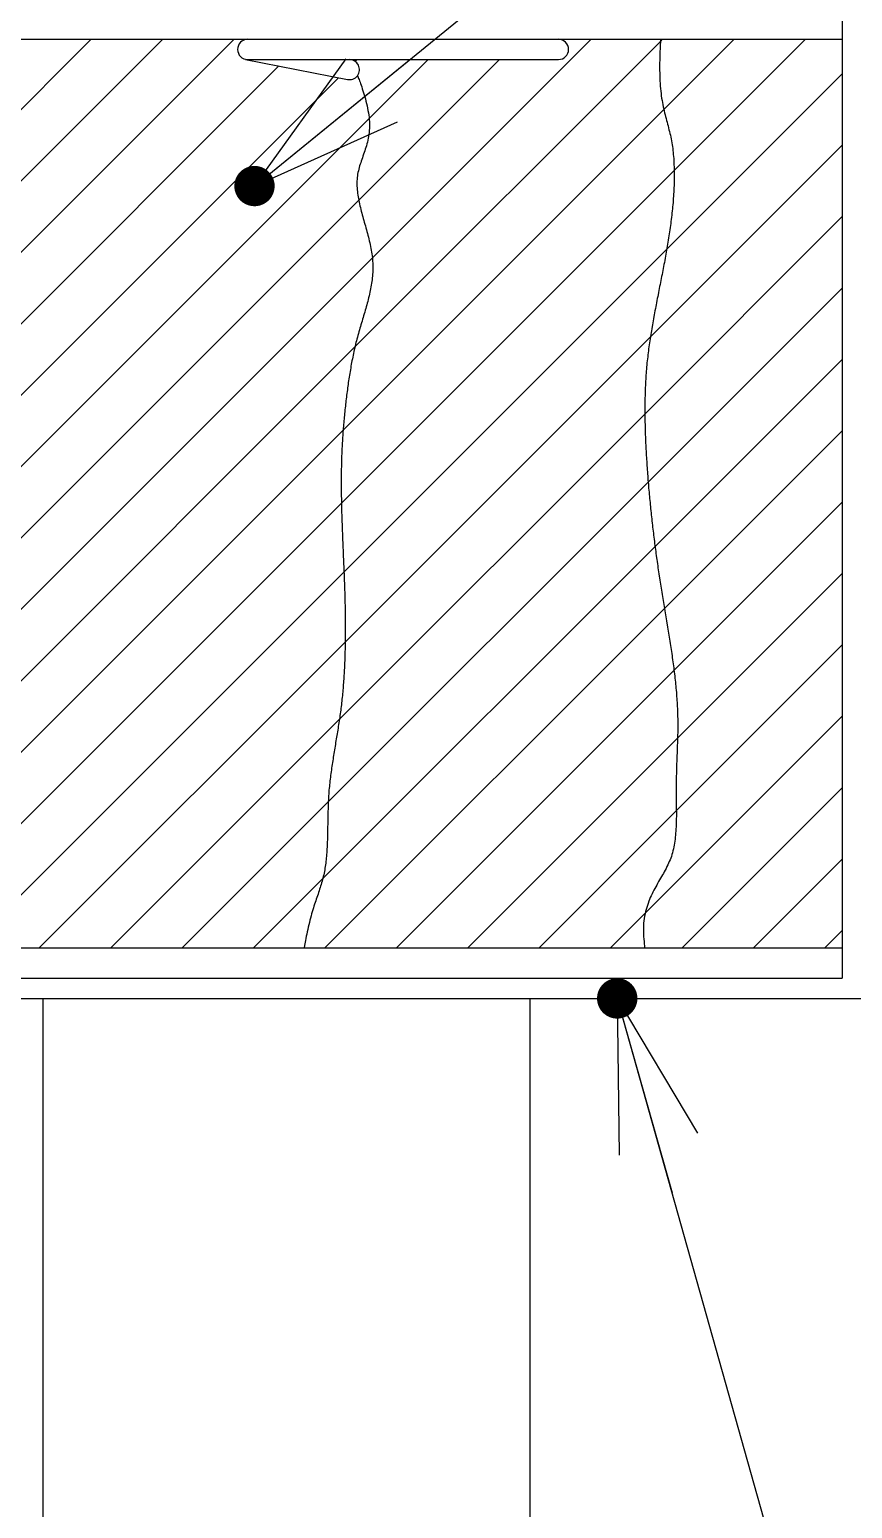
# Model space of a CAD drawing. Extents: x 443 to 1217, y -1921 to -677.
# Drawn here: x 516.97 to 527.82, y -1452.68 to -1433.17 of the extents above; entities that cross this region are included whole.
import ezdxf

# ---------------------------------------------------------------- set-up
doc = ezdxf.new("R2010")
doc.units = 0
doc.header["$MEASUREMENT"] = 0
doc.layers.get('0').update_dxf_attribs({"linetype": 'CONTINUOUS'})
for name, color, linetype in [('2', 2, 'CONTINUOUS'), ('3', 8, 'CONTINUOUS'), ('5', 7, 'CONTINUOUS')]:
    doc.layers.add(name, color=color, linetype=linetype)

msp = doc.modelspace()

# ---------------------------------------------------------------- linework, layer by layer
at = {"color": 7, "linetype": 'Continuous'}
for p, q in [((519.937, -1435.231), (544.072, -1415.57)), ((524.722, -1445.949), (532.905, -1475.014))]:
    msp.add_line(p, q, dxfattribs=at)
at = {"color": 0}
for p, q in [((519.937, -1435.231), (522.003, -1433.548)), ((519.937, -1435.231), (521.148, -1433.554)), ((519.937, -1435.231), (521.825, -1434.384)), ((524.722, -1445.949), (525.779, -1447.727)), ((524.722, -1445.949), (524.748, -1448.017)), ((524.722, -1445.949), (525.444, -1448.513))]:
    msp.add_line(p, q, dxfattribs=at)
at = {"color": 0, "const_width": 0.266}
for points in [[(519.813, -1435.184, 1), (520.062, -1435.278, 1), (519.813, -1435.184)], [(524.733, -1445.816, 1), (524.71, -1446.082, 1), (524.733, -1445.816)]]:
    msp.add_lwpolyline(points, format="xyb", dxfattribs=at)
at = {"layer": '2', "color": 8, "linetype": 'Continuous'}
for p, q in [((513.004, -1438.076), (517.785, -1433.295)), ((513.047, -1438.975), (518.727, -1433.295)), ((513.089, -1439.874), (519.669, -1433.295)), ((521.493, -1436.18), (524.378, -1433.295)), ((525.291, -1433.324), (525.32, -1433.295)), ((525.343, -1434.214), (526.262, -1433.295)), ((525.472, -1435.027), (527.204, -1433.295)), ((521.263, -1437.352), (525.291, -1433.324)), ((513.076, -1440.829), (520.26, -1433.646)), ((521.263, -1433.584), (521.286, -1433.561)), ((521.315, -1435.416), (523.17, -1433.561)), ((521.454, -1434.336), (522.228, -1433.561)), ((513.19, -1441.657), (521.046, -1433.802)), ((525.373, -1436.068), (527.69, -1433.751)), ((521.106, -1438.451), (525.343, -1434.214)), ((513.43, -1442.36), (521.454, -1434.336)), ((525.158, -1437.224), (527.69, -1434.692)), ((521.084, -1439.415), (525.472, -1435.027)), ((513.635, -1443.096), (521.315, -1435.416)), ((525.085, -1438.239), (527.69, -1435.634)), ((513.732, -1443.941), (521.493, -1436.18)), ((521.117, -1440.323), (525.373, -1436.068)), ((525.13, -1439.136), (527.69, -1436.576)), ((513.597, -1445.018), (521.263, -1437.352)), ((521.134, -1441.248), (525.158, -1437.224)), ((525.22, -1439.988), (527.69, -1437.518)), ((521.058, -1442.266), (525.085, -1438.239)), ((514.274, -1445.283), (521.106, -1438.451)), ((525.345, -1440.805), (527.69, -1438.46)), ((520.911, -1443.355), (525.13, -1439.136)), ((515.216, -1445.283), (521.084, -1439.415)), ((525.47, -1441.621), (527.69, -1439.402)), ((520.839, -1444.369), (525.22, -1439.988)), ((516.158, -1445.283), (521.117, -1440.323)), ((525.518, -1442.516), (527.69, -1440.344)), ((520.867, -1445.283), (525.345, -1440.805)), ((517.099, -1445.283), (521.134, -1441.248)), ((525.499, -1443.476), (527.69, -1441.286)), ((521.809, -1445.283), (525.47, -1441.621)), ((518.041, -1445.283), (521.058, -1442.266)), ((525.126, -1444.791), (527.69, -1442.227)), ((522.751, -1445.283), (525.518, -1442.516)), ((525.576, -1445.283), (527.69, -1443.169)), ((518.983, -1445.283), (520.911, -1443.355)), ((523.693, -1445.283), (525.499, -1443.476)), ((526.518, -1445.283), (527.69, -1444.111)), ((519.925, -1445.283), (520.839, -1444.369)), ((524.634, -1445.283), (525.126, -1444.791)), ((527.46, -1445.283), (527.69, -1445.053))]:
    msp.add_line(p, q, dxfattribs=at)
at = {"layer": '3', "color": 3, "linetype": 'Continuous'}
for p, q in [((527.69, -1432.362), (527.69, -1445.683)), ((506.911, -1433.295), (527.69, -1433.295)), ((519.821, -1433.559), (521.163, -1433.825)), ((519.847, -1433.561), (523.947, -1433.561)), ((506.911, -1445.283), (527.69, -1445.283)), ((506.911, -1445.683), (527.69, -1445.683)), ((506.644, -1445.949), (527.956, -1445.949))]:
    msp.add_line(p, q, dxfattribs=at)
at = {"layer": '3', "color": 3}
for p, q in [((525.291, -1433.311), (525.29, -1433.325)), ((525.292, -1433.301), (525.291, -1433.311)), ((525.292, -1433.295), (525.292, -1433.301)), ((525.283, -1433.507), (525.282, -1433.537)), ((525.284, -1433.479), (525.283, -1433.507)), ((525.285, -1433.451), (525.284, -1433.479)), ((525.286, -1433.425), (525.285, -1433.451)), ((525.287, -1433.401), (525.286, -1433.425)), ((525.288, -1433.377), (525.287, -1433.401)), ((525.289, -1433.357), (525.288, -1433.377)), ((525.29, -1433.339), (525.289, -1433.357)), ((525.29, -1433.325), (525.29, -1433.339)), ((525.282, -1433.569), (525.281, -1433.603)), ((525.281, -1433.603), (525.281, -1433.635)), ((525.281, -1433.635), (525.281, -1433.669)), ((525.281, -1433.669), (525.281, -1433.705)), ((525.281, -1433.705), (525.282, -1433.739)), ((525.282, -1433.537), (525.282, -1433.569)), ((521.296, -1433.773), (521.299, -1433.779)), ((521.299, -1433.779), (521.302, -1433.787)), ((521.302, -1433.787), (521.306, -1433.799)), ((521.306, -1433.799), (521.311, -1433.811)), ((521.311, -1433.811), (521.316, -1433.825)), ((521.316, -1433.825), (521.322, -1433.841)), ((521.322, -1433.841), (521.329, -1433.861)), ((521.329, -1433.861), (521.336, -1433.879)), ((521.336, -1433.879), (521.344, -1433.901)), ((521.344, -1433.901), (521.351, -1433.923)), ((525.282, -1433.739), (525.282, -1433.775)), ((525.282, -1433.775), (525.284, -1433.809)), ((525.284, -1433.809), (525.285, -1433.843)), ((525.285, -1433.843), (525.287, -1433.879)), ((525.287, -1433.879), (525.289, -1433.913)), ((521.351, -1433.923), (521.359, -1433.947)), ((521.359, -1433.947), (521.367, -1433.973)), ((521.367, -1433.973), (521.375, -1433.999)), ((521.375, -1433.999), (521.384, -1434.027)), ((521.384, -1434.027), (521.392, -1434.055)), ((521.392, -1434.055), (521.4, -1434.082)), ((521.4, -1434.082), (521.407, -1434.112)), ((525.289, -1433.913), (525.292, -1433.945)), ((525.292, -1433.945), (525.295, -1433.979)), ((525.295, -1433.979), (525.299, -1434.009)), ((525.299, -1434.009), (525.303, -1434.041)), ((525.303, -1434.041), (525.307, -1434.07)), ((525.307, -1434.07), (525.312, -1434.1)), ((521.407, -1434.112), (521.415, -1434.142)), ((521.415, -1434.142), (521.422, -1434.172)), ((521.422, -1434.172), (521.428, -1434.202)), ((521.428, -1434.202), (521.434, -1434.232)), ((521.434, -1434.232), (521.439, -1434.264)), ((521.439, -1434.264), (521.444, -1434.294)), ((521.444, -1434.294), (521.448, -1434.324)), ((525.312, -1434.1), (525.317, -1434.128)), ((525.317, -1434.128), (525.323, -1434.156)), ((525.323, -1434.156), (525.328, -1434.184)), ((525.328, -1434.184), (525.334, -1434.21)), ((525.334, -1434.21), (525.34, -1434.238)), ((525.34, -1434.238), (525.346, -1434.264)), ((525.346, -1434.264), (525.353, -1434.29)), ((525.353, -1434.29), (525.359, -1434.314)), ((521.448, -1434.324), (521.451, -1434.354)), ((521.451, -1434.354), (521.453, -1434.384)), ((521.453, -1434.468), (521.451, -1434.496)), ((521.453, -1434.384), (521.454, -1434.412)), ((521.454, -1434.442), (521.453, -1434.468)), ((521.454, -1434.412), (521.454, -1434.442)), ((525.359, -1434.314), (525.366, -1434.34)), ((525.366, -1434.34), (525.372, -1434.364)), ((525.372, -1434.364), (525.379, -1434.39)), ((525.379, -1434.39), (525.385, -1434.414)), ((525.385, -1434.414), (525.392, -1434.438)), ((525.392, -1434.438), (525.398, -1434.462)), ((525.398, -1434.462), (525.404, -1434.488)), ((525.404, -1434.488), (525.41, -1434.512)), ((521.419, -1434.674), (521.413, -1434.698)), ((521.426, -1434.65), (521.419, -1434.674)), ((521.432, -1434.626), (521.426, -1434.65)), ((521.437, -1434.6), (521.432, -1434.626)), ((521.441, -1434.576), (521.437, -1434.6)), ((521.445, -1434.55), (521.441, -1434.576)), ((521.449, -1434.524), (521.445, -1434.55)), ((521.451, -1434.496), (521.449, -1434.524)), ((525.41, -1434.512), (525.416, -1434.536)), ((525.416, -1434.536), (525.422, -1434.56)), ((525.422, -1434.56), (525.427, -1434.584)), ((525.427, -1434.584), (525.432, -1434.61)), ((525.432, -1434.61), (525.437, -1434.634)), ((525.437, -1434.634), (525.441, -1434.66)), ((525.441, -1434.66), (525.445, -1434.686)), ((521.353, -1434.88), (521.345, -1434.902)), ((521.36, -1434.858), (521.353, -1434.88)), ((521.368, -1434.836), (521.36, -1434.858)), ((521.376, -1434.812), (521.368, -1434.836)), ((521.383, -1434.79), (521.376, -1434.812)), ((521.391, -1434.768), (521.383, -1434.79)), ((521.399, -1434.744), (521.391, -1434.768)), ((521.406, -1434.722), (521.399, -1434.744)), ((521.413, -1434.698), (521.406, -1434.722)), ((525.445, -1434.686), (525.449, -1434.71)), ((525.449, -1434.71), (525.453, -1434.736)), ((525.453, -1434.736), (525.456, -1434.762)), ((525.456, -1434.762), (525.459, -1434.788)), ((525.459, -1434.788), (525.461, -1434.816)), ((525.461, -1434.816), (525.464, -1434.842)), ((525.464, -1434.842), (525.466, -1434.868)), ((525.466, -1434.868), (525.468, -1434.896)), ((521.302, -1435.054), (521.298, -1435.075)), ((521.307, -1435.032), (521.302, -1435.054)), ((521.312, -1435.01), (521.307, -1435.032)), ((521.318, -1434.988), (521.312, -1435.01)), ((521.324, -1434.966), (521.318, -1434.988)), ((521.331, -1434.944), (521.324, -1434.966)), ((521.338, -1434.924), (521.331, -1434.944)), ((521.345, -1434.902), (521.338, -1434.924)), ((525.468, -1434.896), (525.469, -1434.922)), ((525.469, -1434.922), (525.47, -1434.95)), ((525.47, -1434.95), (525.472, -1434.976)), ((525.472, -1434.976), (525.472, -1435.004)), ((525.472, -1435.004), (525.473, -1435.032)), ((525.473, -1435.032), (525.473, -1435.06)), ((525.473, -1435.06), (525.473, -1435.085)), ((521.29, -1435.141), (521.289, -1435.165)), ((521.289, -1435.165), (521.289, -1435.187)), ((521.289, -1435.187), (521.289, -1435.209)), ((521.289, -1435.209), (521.289, -1435.233)), ((521.289, -1435.233), (521.291, -1435.255)), ((521.292, -1435.119), (521.29, -1435.141)), ((521.291, -1435.255), (521.292, -1435.279)), ((521.295, -1435.097), (521.292, -1435.119)), ((521.298, -1435.075), (521.295, -1435.097)), ((525.47, -1435.253), (525.468, -1435.281)), ((525.471, -1435.225), (525.47, -1435.253)), ((525.472, -1435.197), (525.471, -1435.225)), ((525.473, -1435.141), (525.472, -1435.169)), ((525.472, -1435.169), (525.472, -1435.197)), ((525.473, -1435.085), (525.473, -1435.113)), ((525.473, -1435.113), (525.473, -1435.141)), ((521.292, -1435.279), (521.295, -1435.301)), ((521.295, -1435.301), (521.297, -1435.325)), ((521.297, -1435.325), (521.301, -1435.349)), ((521.301, -1435.349), (521.304, -1435.371)), ((521.304, -1435.371), (521.308, -1435.395)), ((521.308, -1435.395), (521.313, -1435.419)), ((521.313, -1435.419), (521.317, -1435.443)), ((521.317, -1435.443), (521.323, -1435.467)), ((525.457, -1435.449), (525.455, -1435.477)), ((525.459, -1435.421), (525.457, -1435.449)), ((525.461, -1435.393), (525.459, -1435.421)), ((525.463, -1435.365), (525.461, -1435.393)), ((525.465, -1435.337), (525.463, -1435.365)), ((525.467, -1435.309), (525.465, -1435.337)), ((525.468, -1435.281), (525.467, -1435.309)), ((521.323, -1435.467), (521.328, -1435.491)), ((521.328, -1435.491), (521.334, -1435.515)), ((521.334, -1435.515), (521.34, -1435.539)), ((521.34, -1435.539), (521.346, -1435.563)), ((521.346, -1435.563), (521.352, -1435.587)), ((521.352, -1435.587), (521.359, -1435.611)), ((521.359, -1435.611), (521.365, -1435.635)), ((521.365, -1435.635), (521.372, -1435.659)), ((521.372, -1435.659), (521.379, -1435.685)), ((525.437, -1435.643), (525.434, -1435.671)), ((525.44, -1435.615), (525.437, -1435.643)), ((525.443, -1435.587), (525.44, -1435.615)), ((525.446, -1435.559), (525.443, -1435.587)), ((525.449, -1435.533), (525.446, -1435.559)), ((525.452, -1435.505), (525.449, -1435.533)), ((525.455, -1435.477), (525.452, -1435.505)), ((521.379, -1435.685), (521.386, -1435.709)), ((521.386, -1435.709), (521.393, -1435.733)), ((521.393, -1435.733), (521.4, -1435.757)), ((521.4, -1435.757), (521.407, -1435.783)), ((521.407, -1435.783), (521.413, -1435.807)), ((521.413, -1435.807), (521.42, -1435.831)), ((521.42, -1435.831), (521.427, -1435.857)), ((525.412, -1435.835), (525.407, -1435.861)), ((525.416, -1435.807), (525.412, -1435.835)), ((525.419, -1435.779), (525.416, -1435.807)), ((525.423, -1435.753), (525.419, -1435.779)), ((525.427, -1435.725), (525.423, -1435.753)), ((525.43, -1435.697), (525.427, -1435.725)), ((525.434, -1435.671), (525.43, -1435.697)), ((521.427, -1435.857), (521.433, -1435.881)), ((521.433, -1435.881), (521.44, -1435.905)), ((521.44, -1435.905), (521.446, -1435.929)), ((521.446, -1435.929), (521.452, -1435.955)), ((521.452, -1435.955), (521.458, -1435.979)), ((521.458, -1435.979), (521.463, -1436.003)), ((521.463, -1436.003), (521.468, -1436.029)), ((521.468, -1436.029), (521.473, -1436.053)), ((525.377, -1436.051), (525.372, -1436.076)), ((525.381, -1436.023), (525.377, -1436.051)), ((525.386, -1435.997), (525.381, -1436.023)), ((525.39, -1435.969), (525.386, -1435.997)), ((525.395, -1435.943), (525.39, -1435.969)), ((525.399, -1435.915), (525.395, -1435.943)), ((525.403, -1435.889), (525.399, -1435.915)), ((525.407, -1435.861), (525.403, -1435.889)), ((521.473, -1436.053), (521.478, -1436.076)), ((521.478, -1436.076), (521.482, -1436.102)), ((521.482, -1436.102), (521.486, -1436.126)), ((521.486, -1436.126), (521.489, -1436.15)), ((521.489, -1436.15), (521.492, -1436.174)), ((521.492, -1436.174), (521.494, -1436.2)), ((521.494, -1436.2), (521.496, -1436.224)), ((521.496, -1436.224), (521.498, -1436.248)), ((525.343, -1436.238), (525.338, -1436.264)), ((525.348, -1436.212), (525.343, -1436.238)), ((525.353, -1436.184), (525.348, -1436.212)), ((525.358, -1436.158), (525.353, -1436.184)), ((525.363, -1436.13), (525.358, -1436.158)), ((525.367, -1436.104), (525.363, -1436.13)), ((525.372, -1436.076), (525.367, -1436.104)), ((521.493, -1436.418), (521.491, -1436.442)), ((521.495, -1436.394), (521.493, -1436.418)), ((521.497, -1436.37), (521.495, -1436.394)), ((521.498, -1436.346), (521.497, -1436.37)), ((521.498, -1436.248), (521.498, -1436.272)), ((521.498, -1436.272), (521.499, -1436.296)), ((521.499, -1436.32), (521.498, -1436.346)), ((521.499, -1436.296), (521.499, -1436.32)), ((525.307, -1436.424), (525.302, -1436.452)), ((525.312, -1436.398), (525.307, -1436.424)), ((525.317, -1436.372), (525.312, -1436.398)), ((525.323, -1436.344), (525.317, -1436.372)), ((525.328, -1436.318), (525.323, -1436.344)), ((525.333, -1436.292), (525.328, -1436.318)), ((525.338, -1436.264), (525.333, -1436.292)), ((521.46, -1436.632), (521.454, -1436.656)), ((521.465, -1436.61), (521.46, -1436.632)), ((521.469, -1436.586), (521.465, -1436.61)), ((521.474, -1436.562), (521.469, -1436.586)), ((521.478, -1436.538), (521.474, -1436.562)), ((521.482, -1436.514), (521.478, -1436.538)), ((521.485, -1436.49), (521.482, -1436.514)), ((521.488, -1436.466), (521.485, -1436.49)), ((521.491, -1436.442), (521.488, -1436.466)), ((525.265, -1436.636), (525.26, -1436.664)), ((525.27, -1436.61), (525.265, -1436.636)), ((525.276, -1436.584), (525.27, -1436.61)), ((525.281, -1436.558), (525.276, -1436.584)), ((525.286, -1436.53), (525.281, -1436.558)), ((525.291, -1436.504), (525.286, -1436.53)), ((525.297, -1436.478), (525.291, -1436.504)), ((525.302, -1436.452), (525.297, -1436.478)), ((521.412, -1436.824), (521.405, -1436.846)), ((521.418, -1436.8), (521.412, -1436.824)), ((521.425, -1436.776), (521.418, -1436.8)), ((521.431, -1436.752), (521.425, -1436.776)), ((521.437, -1436.728), (521.431, -1436.752)), ((521.443, -1436.704), (521.437, -1436.728)), ((521.449, -1436.68), (521.443, -1436.704)), ((521.454, -1436.656), (521.449, -1436.68)), ((525.229, -1436.822), (525.224, -1436.848)), ((525.234, -1436.796), (525.229, -1436.822)), ((525.239, -1436.77), (525.234, -1436.796)), ((525.245, -1436.742), (525.239, -1436.77)), ((525.25, -1436.716), (525.245, -1436.742)), ((525.255, -1436.69), (525.25, -1436.716)), ((525.26, -1436.664), (525.255, -1436.69)), ((521.356, -1437.012), (521.349, -1437.036)), ((521.363, -1436.988), (521.356, -1437.012)), ((521.37, -1436.966), (521.363, -1436.988)), ((521.377, -1436.942), (521.37, -1436.966)), ((521.384, -1436.918), (521.377, -1436.942)), ((521.391, -1436.894), (521.384, -1436.918)), ((521.398, -1436.87), (521.391, -1436.894)), ((521.405, -1436.846), (521.398, -1436.87)), ((525.195, -1437.008), (525.19, -1437.034)), ((525.2, -1436.982), (525.195, -1437.008)), ((525.204, -1436.954), (525.2, -1436.982)), ((525.209, -1436.928), (525.204, -1436.954)), ((525.214, -1436.902), (525.209, -1436.928)), ((525.219, -1436.876), (525.214, -1436.902)), ((525.224, -1436.848), (525.219, -1436.876)), ((521.301, -1437.201), (521.294, -1437.225)), ((521.307, -1437.177), (521.301, -1437.201)), ((521.314, -1437.153), (521.307, -1437.177)), ((521.321, -1437.129), (521.314, -1437.153)), ((521.328, -1437.107), (521.321, -1437.129)), ((521.335, -1437.083), (521.328, -1437.107)), ((521.342, -1437.06), (521.335, -1437.083)), ((521.349, -1437.036), (521.342, -1437.06)), ((525.159, -1437.219), (525.155, -1437.245)), ((525.163, -1437.191), (525.159, -1437.219)), ((525.168, -1437.165), (525.163, -1437.191)), ((525.172, -1437.139), (525.168, -1437.165)), ((525.177, -1437.113), (525.172, -1437.139)), ((525.181, -1437.085), (525.177, -1437.113)), ((525.186, -1437.06), (525.181, -1437.085)), ((525.19, -1437.034), (525.186, -1437.06)), ((521.248, -1437.415), (521.243, -1437.439)), ((521.253, -1437.391), (521.248, -1437.415)), ((521.259, -1437.367), (521.253, -1437.391)), ((521.264, -1437.343), (521.259, -1437.367)), ((521.27, -1437.319), (521.264, -1437.343)), ((521.276, -1437.297), (521.27, -1437.319)), ((521.282, -1437.273), (521.276, -1437.297)), ((521.288, -1437.249), (521.282, -1437.273)), ((521.294, -1437.225), (521.288, -1437.249)), ((525.133, -1437.405), (525.129, -1437.431)), ((525.136, -1437.377), (525.133, -1437.405)), ((525.14, -1437.351), (525.136, -1437.377)), ((525.144, -1437.325), (525.14, -1437.351)), ((525.147, -1437.299), (525.144, -1437.325)), ((525.151, -1437.271), (525.147, -1437.299)), ((525.155, -1437.245), (525.151, -1437.271)), ((521.21, -1437.607), (521.206, -1437.631)), ((521.214, -1437.583), (521.21, -1437.607)), ((521.219, -1437.559), (521.214, -1437.583)), ((521.223, -1437.535), (521.219, -1437.559)), ((521.228, -1437.511), (521.223, -1437.535)), ((521.233, -1437.487), (521.228, -1437.511)), ((521.238, -1437.463), (521.233, -1437.487)), ((521.243, -1437.439), (521.238, -1437.463)), ((525.112, -1437.591), (525.109, -1437.619)), ((525.114, -1437.565), (525.112, -1437.591)), ((525.117, -1437.539), (525.114, -1437.565)), ((525.12, -1437.511), (525.117, -1437.539)), ((525.123, -1437.485), (525.12, -1437.511)), ((525.126, -1437.457), (525.123, -1437.485)), ((525.129, -1437.431), (525.126, -1437.457)), ((521.179, -1437.799), (521.175, -1437.823)), ((521.182, -1437.775), (521.179, -1437.799)), ((521.186, -1437.751), (521.182, -1437.775)), ((521.19, -1437.727), (521.186, -1437.751)), ((521.194, -1437.703), (521.19, -1437.727)), ((521.198, -1437.679), (521.194, -1437.703)), ((521.202, -1437.655), (521.198, -1437.679)), ((521.206, -1437.631), (521.202, -1437.655)), ((525.095, -1437.807), (525.094, -1437.833)), ((525.097, -1437.779), (525.095, -1437.807)), ((525.099, -1437.753), (525.097, -1437.779)), ((525.1, -1437.725), (525.099, -1437.753)), ((525.102, -1437.699), (525.1, -1437.725)), ((525.105, -1437.673), (525.102, -1437.699)), ((525.107, -1437.645), (525.105, -1437.673)), ((525.109, -1437.619), (525.107, -1437.645)), ((521.153, -1437.991), (521.15, -1438.015)), ((521.156, -1437.967), (521.153, -1437.991)), ((521.159, -1437.943), (521.156, -1437.967)), ((521.162, -1437.919), (521.159, -1437.943)), ((521.165, -1437.895), (521.162, -1437.919)), ((521.168, -1437.871), (521.165, -1437.895)), ((521.172, -1437.847), (521.168, -1437.871)), ((521.175, -1437.823), (521.172, -1437.847)), ((525.088, -1437.997), (525.087, -1438.023)), ((525.089, -1437.943), (525.088, -1437.969)), ((525.088, -1437.969), (525.088, -1437.997)), ((525.09, -1437.915), (525.089, -1437.943)), ((525.091, -1437.887), (525.09, -1437.915)), ((525.093, -1437.861), (525.091, -1437.887)), ((525.094, -1437.833), (525.093, -1437.861)), ((521.13, -1438.184), (521.128, -1438.208)), ((521.133, -1438.158), (521.13, -1438.184)), ((521.136, -1438.134), (521.133, -1438.158)), ((521.138, -1438.11), (521.136, -1438.134)), ((521.141, -1438.086), (521.138, -1438.11)), ((521.144, -1438.063), (521.141, -1438.086)), ((521.147, -1438.039), (521.144, -1438.063)), ((521.15, -1438.015), (521.147, -1438.039)), ((525.086, -1438.104), (525.085, -1438.132)), ((525.085, -1438.132), (525.085, -1438.158)), ((525.085, -1438.158), (525.085, -1438.186)), ((525.085, -1438.186), (525.085, -1438.212)), ((525.087, -1438.023), (525.086, -1438.051)), ((525.086, -1438.051), (525.086, -1438.077)), ((525.086, -1438.077), (525.086, -1438.104)), ((521.112, -1438.378), (521.11, -1438.402)), ((521.114, -1438.352), (521.112, -1438.378)), ((521.116, -1438.328), (521.114, -1438.352)), ((521.118, -1438.304), (521.116, -1438.328)), ((521.121, -1438.28), (521.118, -1438.304)), ((521.123, -1438.256), (521.121, -1438.28)), ((521.125, -1438.232), (521.123, -1438.256)), ((521.128, -1438.208), (521.125, -1438.232)), ((525.085, -1438.212), (525.085, -1438.24)), ((525.085, -1438.24), (525.086, -1438.268)), ((525.086, -1438.268), (525.086, -1438.294)), ((525.086, -1438.294), (525.086, -1438.322)), ((525.086, -1438.322), (525.087, -1438.348)), ((525.087, -1438.348), (525.088, -1438.376)), ((525.088, -1438.376), (525.088, -1438.404)), ((521.098, -1438.572), (521.096, -1438.596)), ((521.099, -1438.548), (521.098, -1438.572)), ((521.101, -1438.522), (521.099, -1438.548)), ((521.103, -1438.498), (521.101, -1438.522)), ((521.104, -1438.474), (521.103, -1438.498)), ((521.106, -1438.45), (521.104, -1438.474)), ((521.108, -1438.426), (521.106, -1438.45)), ((521.11, -1438.402), (521.108, -1438.426)), ((525.088, -1438.404), (525.089, -1438.43)), ((525.089, -1438.43), (525.09, -1438.458)), ((525.09, -1438.458), (525.091, -1438.486)), ((525.091, -1438.486), (525.092, -1438.512)), ((525.092, -1438.512), (525.093, -1438.54)), ((525.093, -1438.54), (525.094, -1438.566)), ((525.094, -1438.566), (525.095, -1438.594)), ((521.088, -1438.766), (521.087, -1438.79)), ((521.089, -1438.742), (521.088, -1438.766)), ((521.09, -1438.718), (521.089, -1438.742)), ((521.091, -1438.694), (521.09, -1438.718)), ((521.092, -1438.668), (521.091, -1438.694)), ((521.093, -1438.644), (521.092, -1438.668)), ((521.095, -1438.62), (521.093, -1438.644)), ((521.096, -1438.596), (521.095, -1438.62)), ((525.095, -1438.594), (525.096, -1438.622)), ((525.096, -1438.622), (525.097, -1438.648)), ((525.097, -1438.648), (525.099, -1438.676)), ((525.099, -1438.676), (525.1, -1438.704)), ((525.1, -1438.704), (525.102, -1438.73)), ((525.102, -1438.73), (525.103, -1438.758)), ((525.103, -1438.758), (525.105, -1438.784)), ((521.083, -1438.936), (521.082, -1438.96)), ((521.082, -1438.96), (521.082, -1438.984)), ((521.084, -1438.888), (521.083, -1438.912)), ((521.083, -1438.912), (521.083, -1438.936)), ((521.085, -1438.864), (521.084, -1438.888)), ((521.086, -1438.814), (521.085, -1438.84)), ((521.085, -1438.84), (521.085, -1438.864)), ((521.087, -1438.79), (521.086, -1438.814)), ((525.105, -1438.784), (525.106, -1438.812)), ((525.106, -1438.812), (525.108, -1438.84)), ((525.108, -1438.84), (525.11, -1438.866)), ((525.11, -1438.866), (525.112, -1438.894)), ((525.112, -1438.894), (525.113, -1438.92)), ((525.113, -1438.92), (525.115, -1438.948)), ((525.115, -1438.948), (525.117, -1438.974)), ((525.117, -1438.974), (525.119, -1439.002)), ((521.082, -1439.01), (521.081, -1439.034)), ((521.081, -1439.034), (521.081, -1439.058)), ((521.081, -1439.058), (521.081, -1439.082)), ((521.081, -1439.082), (521.081, -1439.105)), ((521.081, -1439.105), (521.081, -1439.129)), ((521.081, -1439.129), (521.081, -1439.153)), ((521.081, -1439.153), (521.081, -1439.179)), ((521.082, -1438.984), (521.082, -1439.01)), ((525.119, -1439.002), (525.121, -1439.03)), ((525.121, -1439.03), (525.123, -1439.056)), ((525.123, -1439.056), (525.125, -1439.084)), ((525.125, -1439.084), (525.127, -1439.109)), ((525.127, -1439.109), (525.13, -1439.137)), ((525.13, -1439.137), (525.132, -1439.163)), ((525.132, -1439.163), (525.134, -1439.191)), ((521.081, -1439.179), (521.081, -1439.203)), ((521.081, -1439.203), (521.081, -1439.227)), ((521.081, -1439.227), (521.081, -1439.251)), ((521.081, -1439.251), (521.082, -1439.275)), ((521.082, -1439.275), (521.082, -1439.299)), ((521.082, -1439.299), (521.082, -1439.325)), ((521.082, -1439.325), (521.083, -1439.349)), ((521.083, -1439.349), (521.083, -1439.373)), ((525.134, -1439.191), (525.136, -1439.217)), ((525.136, -1439.217), (525.139, -1439.245)), ((525.139, -1439.245), (525.141, -1439.271)), ((525.141, -1439.271), (525.143, -1439.299)), ((525.143, -1439.299), (525.146, -1439.325)), ((525.146, -1439.325), (525.148, -1439.353)), ((525.148, -1439.353), (525.151, -1439.379)), ((521.083, -1439.373), (521.084, -1439.397)), ((521.084, -1439.397), (521.084, -1439.421)), ((521.084, -1439.421), (521.085, -1439.445)), ((521.085, -1439.445), (521.085, -1439.469)), ((521.085, -1439.469), (521.086, -1439.495)), ((521.086, -1439.495), (521.087, -1439.519)), ((521.087, -1439.519), (521.087, -1439.543)), ((521.087, -1439.543), (521.088, -1439.567)), ((525.151, -1439.379), (525.154, -1439.407)), ((525.154, -1439.407), (525.156, -1439.433)), ((525.156, -1439.433), (525.159, -1439.461)), ((525.159, -1439.461), (525.162, -1439.487)), ((525.162, -1439.487), (525.164, -1439.515)), ((525.164, -1439.515), (525.167, -1439.541)), ((525.167, -1439.541), (525.17, -1439.569)), ((521.088, -1439.567), (521.089, -1439.591)), ((521.089, -1439.591), (521.089, -1439.615)), ((521.089, -1439.615), (521.09, -1439.639)), ((521.09, -1439.639), (521.091, -1439.665)), ((521.091, -1439.665), (521.092, -1439.689)), ((521.092, -1439.689), (521.093, -1439.713)), ((521.093, -1439.713), (521.094, -1439.737)), ((521.094, -1439.737), (521.094, -1439.761)), ((525.17, -1439.569), (525.173, -1439.595)), ((525.173, -1439.595), (525.176, -1439.623)), ((525.176, -1439.623), (525.179, -1439.649)), ((525.179, -1439.649), (525.182, -1439.677)), ((525.182, -1439.677), (525.185, -1439.703)), ((525.185, -1439.703), (525.188, -1439.731)), ((525.188, -1439.731), (525.191, -1439.757)), ((525.191, -1439.757), (525.194, -1439.785)), ((521.094, -1439.761), (521.095, -1439.785)), ((521.095, -1439.785), (521.096, -1439.811)), ((521.096, -1439.811), (521.097, -1439.835)), ((521.097, -1439.835), (521.098, -1439.859)), ((521.098, -1439.859), (521.099, -1439.883)), ((521.099, -1439.883), (521.1, -1439.907)), ((521.1, -1439.907), (521.101, -1439.931)), ((521.101, -1439.931), (521.102, -1439.957)), ((525.194, -1439.785), (525.198, -1439.811)), ((525.198, -1439.811), (525.201, -1439.839)), ((525.201, -1439.839), (525.204, -1439.865)), ((525.204, -1439.865), (525.208, -1439.891)), ((525.208, -1439.891), (525.211, -1439.919)), ((525.211, -1439.919), (525.214, -1439.945)), ((525.214, -1439.945), (525.218, -1439.973)), ((521.102, -1439.957), (521.103, -1439.981)), ((521.103, -1439.981), (521.104, -1440.005)), ((521.104, -1440.005), (521.105, -1440.029)), ((521.105, -1440.029), (521.106, -1440.053)), ((521.106, -1440.053), (521.107, -1440.077)), ((521.107, -1440.077), (521.108, -1440.102)), ((521.108, -1440.102), (521.109, -1440.126)), ((521.109, -1440.126), (521.11, -1440.15)), ((525.218, -1439.973), (525.221, -1439.999)), ((525.221, -1439.999), (525.225, -1440.027)), ((525.225, -1440.027), (525.229, -1440.053)), ((525.229, -1440.053), (525.232, -1440.081)), ((525.232, -1440.081), (525.236, -1440.106)), ((525.236, -1440.106), (525.24, -1440.134)), ((525.24, -1440.134), (525.243, -1440.16)), ((521.11, -1440.15), (521.111, -1440.174)), ((521.111, -1440.174), (521.112, -1440.198)), ((521.112, -1440.198), (521.113, -1440.224)), ((521.113, -1440.224), (521.114, -1440.248)), ((521.114, -1440.248), (521.115, -1440.272)), ((521.115, -1440.272), (521.116, -1440.296)), ((521.116, -1440.296), (521.117, -1440.32)), ((521.117, -1440.32), (521.118, -1440.344)), ((525.243, -1440.16), (525.247, -1440.186)), ((525.247, -1440.186), (525.251, -1440.214)), ((525.251, -1440.214), (525.255, -1440.24)), ((525.255, -1440.24), (525.259, -1440.268)), ((525.259, -1440.268), (525.263, -1440.294)), ((525.263, -1440.294), (525.267, -1440.322)), ((525.267, -1440.322), (525.271, -1440.348)), ((521.118, -1440.344), (521.119, -1440.37)), ((521.119, -1440.37), (521.12, -1440.394)), ((521.12, -1440.394), (521.121, -1440.418)), ((521.121, -1440.418), (521.122, -1440.442)), ((521.122, -1440.442), (521.123, -1440.466)), ((521.123, -1440.466), (521.124, -1440.492)), ((521.124, -1440.492), (521.125, -1440.516)), ((521.125, -1440.516), (521.126, -1440.54)), ((525.271, -1440.348), (525.275, -1440.376)), ((525.275, -1440.376), (525.279, -1440.402)), ((525.279, -1440.402), (525.283, -1440.43)), ((525.283, -1440.43), (525.287, -1440.456)), ((525.287, -1440.456), (525.292, -1440.484)), ((525.292, -1440.484), (525.296, -1440.51)), ((525.296, -1440.51), (525.3, -1440.536)), ((525.3, -1440.536), (525.305, -1440.564)), ((521.126, -1440.54), (521.126, -1440.564)), ((521.126, -1440.564), (521.127, -1440.588)), ((521.127, -1440.588), (521.128, -1440.614)), ((521.128, -1440.614), (521.129, -1440.638)), ((521.129, -1440.638), (521.129, -1440.662)), ((521.129, -1440.662), (521.13, -1440.686)), ((521.13, -1440.686), (521.13, -1440.712)), ((521.13, -1440.712), (521.131, -1440.736)), ((525.305, -1440.564), (525.309, -1440.59)), ((525.309, -1440.59), (525.313, -1440.618)), ((525.313, -1440.618), (525.318, -1440.644)), ((525.318, -1440.644), (525.322, -1440.672)), ((525.322, -1440.672), (525.327, -1440.698)), ((525.327, -1440.698), (525.331, -1440.726)), ((525.331, -1440.726), (525.336, -1440.752)), ((521.131, -1440.736), (521.132, -1440.76)), ((521.132, -1440.76), (521.132, -1440.784)), ((521.132, -1440.784), (521.133, -1440.808)), ((521.133, -1440.808), (521.133, -1440.834)), ((521.133, -1440.834), (521.133, -1440.858)), ((521.133, -1440.858), (521.134, -1440.882)), ((521.134, -1440.882), (521.134, -1440.906)), ((521.134, -1440.906), (521.134, -1440.932)), ((525.336, -1440.752), (525.34, -1440.78)), ((525.34, -1440.78), (525.345, -1440.806)), ((525.345, -1440.806), (525.349, -1440.834)), ((525.349, -1440.834), (525.354, -1440.86)), ((525.354, -1440.86), (525.359, -1440.888)), ((525.359, -1440.888), (525.363, -1440.914)), ((525.363, -1440.914), (525.368, -1440.942)), ((521.134, -1440.932), (521.135, -1440.956)), ((521.135, -1440.956), (521.135, -1440.98)), ((521.135, -1440.98), (521.135, -1441.004)), ((521.135, -1441.004), (521.135, -1441.03)), ((521.135, -1441.03), (521.135, -1441.054)), ((521.135, -1441.054), (521.135, -1441.078)), ((521.135, -1441.078), (521.135, -1441.101)), ((521.135, -1441.101), (521.135, -1441.127)), ((525.368, -1440.942), (525.372, -1440.968)), ((525.372, -1440.968), (525.377, -1440.996)), ((525.377, -1440.996), (525.381, -1441.022)), ((525.381, -1441.022), (525.386, -1441.05)), ((525.386, -1441.05), (525.39, -1441.076)), ((525.39, -1441.076), (525.394, -1441.103)), ((525.394, -1441.103), (525.399, -1441.129)), ((521.134, -1441.273), (521.133, -1441.297)), ((521.133, -1441.297), (521.133, -1441.321)), ((521.135, -1441.199), (521.134, -1441.223)), ((521.134, -1441.223), (521.134, -1441.249)), ((521.134, -1441.249), (521.134, -1441.273)), ((521.135, -1441.127), (521.135, -1441.151)), ((521.135, -1441.151), (521.135, -1441.175)), ((521.135, -1441.175), (521.135, -1441.199)), ((525.399, -1441.129), (525.403, -1441.157)), ((525.403, -1441.157), (525.408, -1441.183)), ((525.408, -1441.183), (525.412, -1441.211)), ((525.412, -1441.211), (525.416, -1441.237)), ((525.416, -1441.237), (525.42, -1441.265)), ((525.42, -1441.265), (525.425, -1441.291)), ((525.425, -1441.291), (525.429, -1441.319)), ((521.127, -1441.493), (521.126, -1441.517)), ((521.128, -1441.469), (521.127, -1441.493)), ((521.129, -1441.443), (521.128, -1441.469)), ((521.13, -1441.419), (521.129, -1441.443)), ((521.131, -1441.395), (521.13, -1441.419)), ((521.132, -1441.347), (521.131, -1441.371)), ((521.131, -1441.371), (521.131, -1441.395)), ((521.133, -1441.321), (521.132, -1441.347)), ((525.429, -1441.319), (525.433, -1441.345)), ((525.433, -1441.345), (525.437, -1441.373)), ((525.437, -1441.373), (525.441, -1441.399)), ((525.441, -1441.399), (525.445, -1441.427)), ((525.445, -1441.427), (525.448, -1441.453)), ((525.448, -1441.453), (525.452, -1441.481)), ((525.452, -1441.481), (525.456, -1441.507)), ((525.456, -1441.507), (525.459, -1441.533)), ((521.117, -1441.687), (521.116, -1441.711)), ((521.119, -1441.663), (521.117, -1441.687)), ((521.12, -1441.639), (521.119, -1441.663)), ((521.122, -1441.615), (521.12, -1441.639)), ((521.123, -1441.591), (521.122, -1441.615)), ((521.124, -1441.565), (521.123, -1441.591)), ((521.125, -1441.541), (521.124, -1441.565)), ((521.126, -1441.517), (521.125, -1441.541)), ((525.459, -1441.533), (525.463, -1441.561)), ((525.463, -1441.561), (525.466, -1441.587)), ((525.466, -1441.587), (525.47, -1441.615)), ((525.47, -1441.615), (525.473, -1441.641)), ((525.473, -1441.641), (525.476, -1441.669)), ((525.476, -1441.669), (525.479, -1441.695)), ((525.479, -1441.695), (525.482, -1441.723)), ((521.103, -1441.881), (521.101, -1441.905)), ((521.105, -1441.857), (521.103, -1441.881)), ((521.107, -1441.833), (521.105, -1441.857)), ((521.109, -1441.809), (521.107, -1441.833)), ((521.111, -1441.785), (521.109, -1441.809)), ((521.113, -1441.761), (521.111, -1441.785)), ((521.114, -1441.735), (521.113, -1441.761)), ((521.116, -1441.711), (521.114, -1441.735)), ((525.482, -1441.723), (525.485, -1441.749)), ((525.485, -1441.749), (525.488, -1441.777)), ((525.488, -1441.777), (525.491, -1441.803)), ((525.491, -1441.803), (525.494, -1441.831)), ((525.494, -1441.831), (525.496, -1441.857)), ((525.496, -1441.857), (525.498, -1441.883)), ((525.498, -1441.883), (525.501, -1441.911)), ((521.08, -1442.099), (521.078, -1442.122)), ((521.083, -1442.075), (521.08, -1442.099)), ((521.086, -1442.051), (521.083, -1442.075)), ((521.089, -1442.027), (521.086, -1442.051)), ((521.091, -1442.001), (521.089, -1442.027)), ((521.094, -1441.977), (521.091, -1442.001)), ((521.096, -1441.953), (521.094, -1441.977)), ((521.099, -1441.929), (521.096, -1441.953)), ((521.101, -1441.905), (521.099, -1441.929)), ((525.501, -1441.911), (525.503, -1441.937)), ((525.503, -1441.937), (525.505, -1441.965)), ((525.505, -1441.965), (525.507, -1441.991)), ((525.507, -1441.991), (525.509, -1442.019)), ((525.509, -1442.019), (525.51, -1442.045)), ((525.51, -1442.045), (525.512, -1442.071)), ((525.512, -1442.071), (525.513, -1442.099)), ((525.513, -1442.099), (525.515, -1442.124)), ((521.055, -1442.288), (521.051, -1442.312)), ((521.058, -1442.264), (521.055, -1442.288)), ((521.062, -1442.24), (521.058, -1442.264)), ((521.065, -1442.216), (521.062, -1442.24)), ((521.068, -1442.194), (521.065, -1442.216)), ((521.071, -1442.17), (521.068, -1442.194)), ((521.075, -1442.146), (521.071, -1442.17)), ((521.078, -1442.122), (521.075, -1442.146)), ((525.515, -1442.124), (525.516, -1442.152)), ((525.516, -1442.152), (525.517, -1442.178)), ((525.517, -1442.178), (525.518, -1442.204)), ((525.518, -1442.204), (525.518, -1442.232)), ((525.518, -1442.232), (525.519, -1442.258)), ((525.519, -1442.258), (525.519, -1442.286)), ((525.519, -1442.286), (525.52, -1442.312)), ((521.024, -1442.48), (521.02, -1442.502)), ((521.028, -1442.456), (521.024, -1442.48)), ((521.032, -1442.432), (521.028, -1442.456)), ((521.036, -1442.408), (521.032, -1442.432)), ((521.04, -1442.384), (521.036, -1442.408)), ((521.043, -1442.36), (521.04, -1442.384)), ((521.047, -1442.336), (521.043, -1442.36)), ((521.051, -1442.312), (521.047, -1442.336)), ((525.519, -1442.446), (525.518, -1442.472)), ((525.518, -1442.472), (525.518, -1442.5)), ((525.52, -1442.366), (525.519, -1442.392)), ((525.519, -1442.392), (525.519, -1442.42)), ((525.519, -1442.42), (525.519, -1442.446)), ((525.52, -1442.312), (525.52, -1442.338)), ((525.52, -1442.338), (525.52, -1442.366)), ((520.992, -1442.67), (520.988, -1442.694)), ((520.996, -1442.646), (520.992, -1442.67)), ((521, -1442.622), (520.996, -1442.646)), ((521.004, -1442.598), (521, -1442.622)), ((521.008, -1442.574), (521.004, -1442.598)), ((521.012, -1442.55), (521.008, -1442.574)), ((521.016, -1442.526), (521.012, -1442.55)), ((521.02, -1442.502), (521.016, -1442.526)), ((525.513, -1442.66), (525.512, -1442.688)), ((525.514, -1442.634), (525.513, -1442.66)), ((525.515, -1442.58), (525.514, -1442.606)), ((525.514, -1442.606), (525.514, -1442.634)), ((525.516, -1442.552), (525.515, -1442.58)), ((525.517, -1442.526), (525.516, -1442.552)), ((525.518, -1442.5), (525.517, -1442.526)), ((520.961, -1442.862), (520.958, -1442.886)), ((520.965, -1442.838), (520.961, -1442.862)), ((520.969, -1442.814), (520.965, -1442.838)), ((520.973, -1442.79), (520.969, -1442.814)), ((520.976, -1442.766), (520.973, -1442.79)), ((520.98, -1442.742), (520.976, -1442.766)), ((520.984, -1442.718), (520.98, -1442.742)), ((520.988, -1442.694), (520.984, -1442.718)), ((525.504, -1442.876), (525.503, -1442.904)), ((525.505, -1442.85), (525.504, -1442.876)), ((525.506, -1442.822), (525.505, -1442.85)), ((525.507, -1442.796), (525.506, -1442.822)), ((525.508, -1442.768), (525.507, -1442.796)), ((525.509, -1442.742), (525.508, -1442.768)), ((525.511, -1442.714), (525.509, -1442.742)), ((525.512, -1442.688), (525.511, -1442.714)), ((520.935, -1443.056), (520.932, -1443.08)), ((520.938, -1443.032), (520.935, -1443.056)), ((520.941, -1443.006), (520.938, -1443.032)), ((520.944, -1442.982), (520.941, -1443.006)), ((520.948, -1442.958), (520.944, -1442.982)), ((520.951, -1442.934), (520.948, -1442.958)), ((520.954, -1442.91), (520.951, -1442.934)), ((520.958, -1442.886), (520.954, -1442.91)), ((525.499, -1443.07), (525.498, -1443.096)), ((525.5, -1443.014), (525.499, -1443.042)), ((525.499, -1443.042), (525.499, -1443.07)), ((525.501, -1442.986), (525.5, -1443.014)), ((525.502, -1442.958), (525.501, -1442.986)), ((525.503, -1442.904), (525.502, -1442.932)), ((525.502, -1442.932), (525.502, -1442.958)), ((520.916, -1443.251), (520.915, -1443.277)), ((520.918, -1443.227), (520.916, -1443.251)), ((520.92, -1443.203), (520.918, -1443.227)), ((520.922, -1443.177), (520.92, -1443.203)), ((520.925, -1443.153), (520.922, -1443.177)), ((520.927, -1443.129), (520.925, -1443.153)), ((520.93, -1443.104), (520.927, -1443.129)), ((520.932, -1443.08), (520.93, -1443.104)), ((525.498, -1443.096), (525.498, -1443.123)), ((525.498, -1443.123), (525.498, -1443.151)), ((525.498, -1443.151), (525.498, -1443.179)), ((525.498, -1443.179), (525.498, -1443.207)), ((525.498, -1443.207), (525.498, -1443.235)), ((525.498, -1443.235), (525.498, -1443.263)), ((525.498, -1443.263), (525.498, -1443.293)), ((520.907, -1443.453), (520.906, -1443.479)), ((520.908, -1443.429), (520.907, -1443.453)), ((520.909, -1443.403), (520.908, -1443.429)), ((520.91, -1443.377), (520.909, -1443.403)), ((520.911, -1443.353), (520.91, -1443.377)), ((520.912, -1443.327), (520.911, -1443.353)), ((520.913, -1443.303), (520.912, -1443.327)), ((520.915, -1443.277), (520.913, -1443.303)), ((525.498, -1443.293), (525.499, -1443.321)), ((525.499, -1443.321), (525.499, -1443.349)), ((525.499, -1443.349), (525.499, -1443.377)), ((525.499, -1443.377), (525.5, -1443.405)), ((525.5, -1443.405), (525.5, -1443.433)), ((525.5, -1443.433), (525.5, -1443.463)), ((525.5, -1443.463), (525.501, -1443.491)), ((520.903, -1443.655), (520.902, -1443.681)), ((520.904, -1443.605), (520.903, -1443.631)), ((520.903, -1443.631), (520.903, -1443.655)), ((520.905, -1443.555), (520.904, -1443.579)), ((520.904, -1443.579), (520.904, -1443.605)), ((520.906, -1443.503), (520.905, -1443.529)), ((520.905, -1443.529), (520.905, -1443.555)), ((520.906, -1443.479), (520.906, -1443.503)), ((525.499, -1443.659), (525.497, -1443.685)), ((525.5, -1443.603), (525.499, -1443.631)), ((525.499, -1443.631), (525.499, -1443.659)), ((525.501, -1443.547), (525.5, -1443.575)), ((525.5, -1443.575), (525.5, -1443.603)), ((525.501, -1443.491), (525.501, -1443.519)), ((525.501, -1443.519), (525.501, -1443.547)), ((520.899, -1443.855), (520.898, -1443.881)), ((520.9, -1443.807), (520.899, -1443.831)), ((520.899, -1443.831), (520.899, -1443.855)), ((520.901, -1443.781), (520.9, -1443.807)), ((520.902, -1443.731), (520.901, -1443.757)), ((520.901, -1443.757), (520.901, -1443.781)), ((520.902, -1443.681), (520.902, -1443.707)), ((520.902, -1443.707), (520.902, -1443.731)), ((525.484, -1443.847), (525.481, -1443.873)), ((525.487, -1443.821), (525.484, -1443.847)), ((525.49, -1443.795), (525.487, -1443.821)), ((525.492, -1443.767), (525.49, -1443.795)), ((525.494, -1443.741), (525.492, -1443.767)), ((525.496, -1443.713), (525.494, -1443.741)), ((525.497, -1443.685), (525.496, -1443.713)), ((520.888, -1444.049), (520.887, -1444.073)), ((520.89, -1444.025), (520.888, -1444.049)), ((520.892, -1444.001), (520.89, -1444.025)), ((520.893, -1443.977), (520.892, -1444.001)), ((520.895, -1443.953), (520.893, -1443.977)), ((520.896, -1443.929), (520.895, -1443.953)), ((520.897, -1443.905), (520.896, -1443.929)), ((520.898, -1443.881), (520.897, -1443.905)), ((525.45, -1444.027), (525.443, -1444.051)), ((525.456, -1444.001), (525.45, -1444.027)), ((525.462, -1443.977), (525.456, -1444.001)), ((525.468, -1443.951), (525.462, -1443.977)), ((525.473, -1443.925), (525.468, -1443.951)), ((525.477, -1443.901), (525.473, -1443.925)), ((525.481, -1443.873), (525.477, -1443.901)), ((520.867, -1444.232), (520.863, -1444.254)), ((520.871, -1444.21), (520.867, -1444.232)), ((520.874, -1444.188), (520.871, -1444.21)), ((520.877, -1444.164), (520.874, -1444.188)), ((520.88, -1444.142), (520.877, -1444.164)), ((520.882, -1444.118), (520.88, -1444.142)), ((520.884, -1444.097), (520.882, -1444.118)), ((520.887, -1444.073), (520.884, -1444.097)), ((525.366, -1444.234), (525.354, -1444.256)), ((525.377, -1444.21), (525.366, -1444.234)), ((525.388, -1444.188), (525.377, -1444.21)), ((525.398, -1444.166), (525.388, -1444.188)), ((525.408, -1444.144), (525.398, -1444.166)), ((525.418, -1444.12), (525.408, -1444.144)), ((525.427, -1444.099), (525.418, -1444.12)), ((525.435, -1444.075), (525.427, -1444.099)), ((525.443, -1444.051), (525.435, -1444.075)), ((520.823, -1444.424), (520.817, -1444.446)), ((520.829, -1444.404), (520.823, -1444.424)), ((520.835, -1444.384), (520.829, -1444.404)), ((520.84, -1444.362), (520.835, -1444.384)), ((520.845, -1444.342), (520.84, -1444.362)), ((520.85, -1444.32), (520.845, -1444.342)), ((520.855, -1444.298), (520.85, -1444.32)), ((520.859, -1444.276), (520.855, -1444.298)), ((520.863, -1444.254), (520.859, -1444.276)), ((525.254, -1444.432), (525.242, -1444.454)), ((525.267, -1444.408), (525.254, -1444.432)), ((525.28, -1444.386), (525.267, -1444.408)), ((525.292, -1444.364), (525.28, -1444.386)), ((525.305, -1444.342), (525.292, -1444.364)), ((525.318, -1444.32), (525.305, -1444.342)), ((525.33, -1444.3), (525.318, -1444.32)), ((525.342, -1444.278), (525.33, -1444.3)), ((525.354, -1444.256), (525.342, -1444.278)), ((520.761, -1444.616), (520.753, -1444.638)), ((520.768, -1444.594), (520.761, -1444.616)), ((520.776, -1444.572), (520.768, -1444.594)), ((520.783, -1444.55), (520.776, -1444.572)), ((520.79, -1444.528), (520.783, -1444.55)), ((520.797, -1444.508), (520.79, -1444.528)), ((520.804, -1444.486), (520.797, -1444.508)), ((520.81, -1444.466), (520.804, -1444.486)), ((520.817, -1444.446), (520.81, -1444.466)), ((525.158, -1444.618), (525.148, -1444.644)), ((525.169, -1444.594), (525.158, -1444.618)), ((525.181, -1444.57), (525.169, -1444.594)), ((525.192, -1444.546), (525.181, -1444.57)), ((525.204, -1444.522), (525.192, -1444.546)), ((525.217, -1444.5), (525.204, -1444.522)), ((525.229, -1444.476), (525.217, -1444.5)), ((525.242, -1444.454), (525.229, -1444.476)), ((520.699, -1444.806), (520.691, -1444.832)), ((520.707, -1444.78), (520.699, -1444.806)), ((520.715, -1444.756), (520.707, -1444.78)), ((520.722, -1444.73), (520.715, -1444.756)), ((520.73, -1444.706), (520.722, -1444.73)), ((520.738, -1444.684), (520.73, -1444.706)), ((520.746, -1444.66), (520.738, -1444.684)), ((520.753, -1444.638), (520.746, -1444.66)), ((525.095, -1444.804), (525.088, -1444.834)), ((525.102, -1444.776), (525.095, -1444.804)), ((525.11, -1444.748), (525.102, -1444.776)), ((525.119, -1444.722), (525.11, -1444.748)), ((525.128, -1444.696), (525.119, -1444.722)), ((525.137, -1444.668), (525.128, -1444.696)), ((525.148, -1444.644), (525.137, -1444.668)), ((520.647, -1445.008), (520.64, -1445.038)), ((520.654, -1444.976), (520.647, -1445.008)), ((520.661, -1444.946), (520.654, -1444.976)), ((520.669, -1444.916), (520.661, -1444.946)), ((520.676, -1444.888), (520.669, -1444.916)), ((520.684, -1444.86), (520.676, -1444.888)), ((520.691, -1444.832), (520.684, -1444.86)), ((525.068, -1444.99), (525.067, -1445.024)), ((525.067, -1445.024), (525.067, -1445.06)), ((525.07, -1444.958), (525.068, -1444.99)), ((525.074, -1444.926), (525.07, -1444.958)), ((525.078, -1444.894), (525.074, -1444.926)), ((525.083, -1444.864), (525.078, -1444.894)), ((525.088, -1444.834), (525.083, -1444.864)), ((520.606, -1445.209), (520.602, -1445.231)), ((520.61, -1445.185), (520.606, -1445.209)), ((520.616, -1445.157), (520.61, -1445.185)), ((520.621, -1445.129), (520.616, -1445.157)), ((520.627, -1445.1), (520.621, -1445.129)), ((520.634, -1445.07), (520.627, -1445.1)), ((520.64, -1445.038), (520.634, -1445.07)), ((525.067, -1445.06), (525.067, -1445.096)), ((525.067, -1445.096), (525.069, -1445.131)), ((525.069, -1445.131), (525.072, -1445.167)), ((525.072, -1445.167), (525.075, -1445.199)), ((525.075, -1445.199), (525.078, -1445.229)), ((520.594, -1445.275), (520.592, -1445.283)), ((520.596, -1445.265), (520.594, -1445.275)), ((520.598, -1445.249), (520.596, -1445.265)), ((520.602, -1445.231), (520.598, -1445.249)), ((525.078, -1445.229), (525.081, -1445.255)), ((525.081, -1445.255), (525.083, -1445.273)), ((525.083, -1445.273), (525.085, -1445.283))]:
    msp.add_line(p, q, dxfattribs=at)
at = {"layer": '3', "color": 3, "linetype": 'Continuous'}
for centre, start, end in [((519.847, -1433.428), 90, 270), ((523.947, -1433.428), 270, 90), ((521.189, -1433.694), 258.7707, 90)]:
    msp.add_arc(centre, 0.133, start, end, dxfattribs=at)
at = {"layer": '5', "color": 3, "linetype": 'Continuous'}
for p, q in [((517.144, -1445.949), (517.144, -1465.707)), ((523.57, -1445.949), (523.57, -1458.191))]:
    msp.add_line(p, q, dxfattribs=at)

doc.saveas('drawing.dxf')
